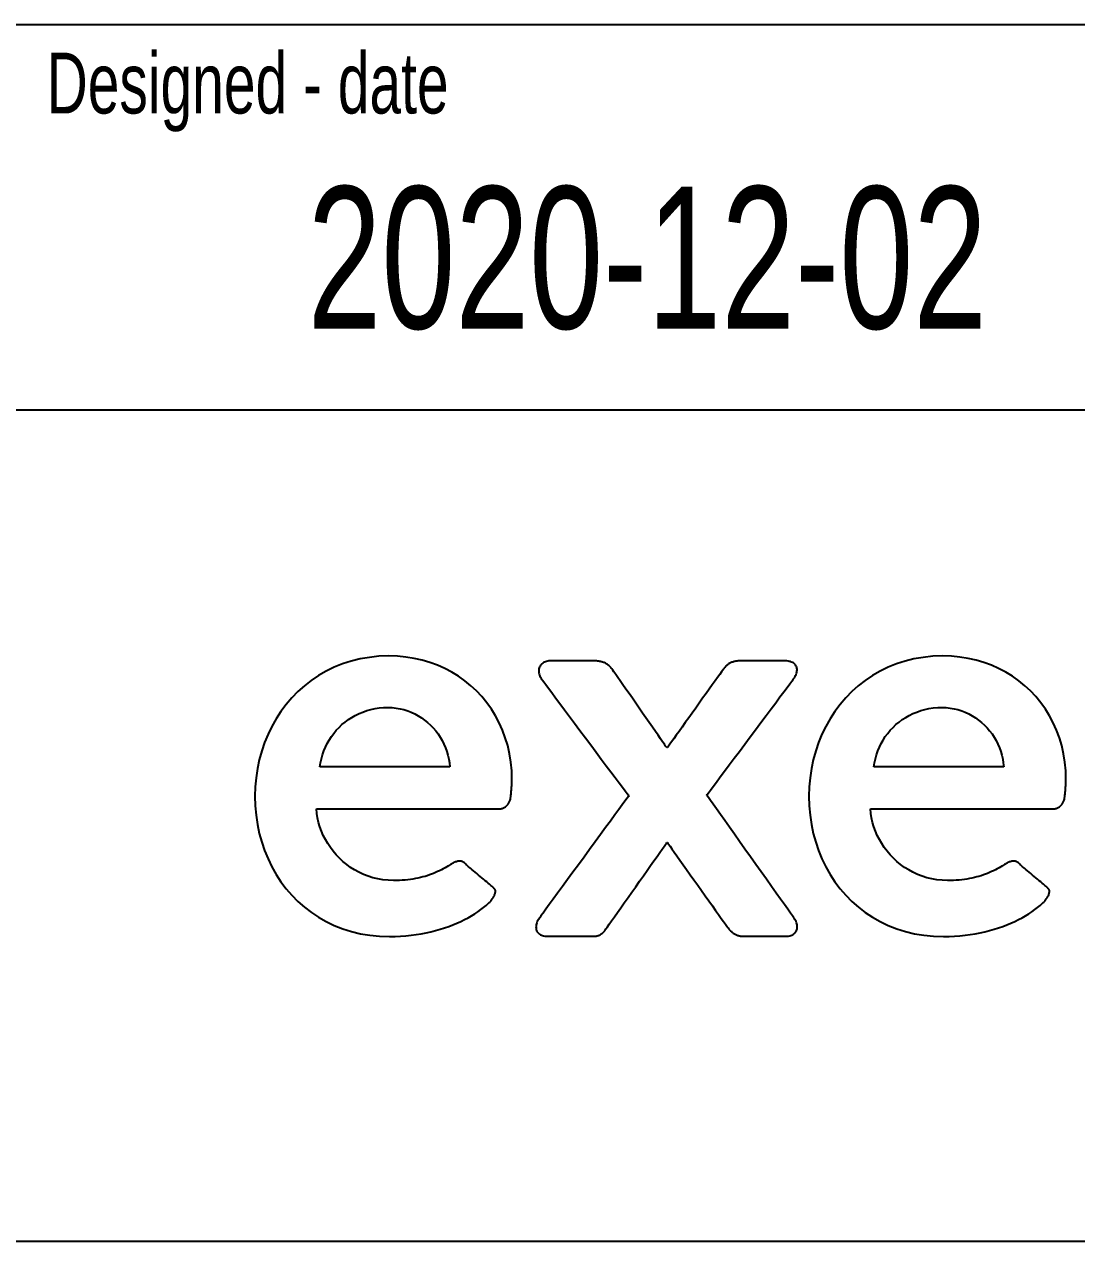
# Model space of a CAD drawing. Extents: x -9 to 415, y 5 to 292.
# Drawn here: x 244.75 to 270.7, y 4.66 to 34.66 of the extents above; entities that cross this region are included whole.
import ezdxf

# ---------------------------------------------------------------- set-up
doc = ezdxf.new("R2010")
doc.units = 0
doc.layers.get('0').update_dxf_attribs({"linetype": 'CONTINUOUS'})
doc.styles.add('SLDTEXTSTYLE2', font='TXT', dxfattribs={"width": 0.7})

msp = doc.modelspace()

# ---------------------------------------------------------------- linework, layer by layer
at = {"color": 7, "linetype": 'CONTINUOUS'}
for p, q in [((225.389, 34.66), (295.488, 34.66)), ((225.389, 25.16), (295.488, 25.16)), ((414.988, 4.66), (19.988, 4.66)), ((414.988, 4.66), (225.389, 4.66))]:
    msp.add_line(p, q, dxfattribs=at)
at = {"color": 179, "linetype": 'CONTINUOUS'}
for p, q in [((252.807, 18.966), (252.594, 18.897)), ((253.029, 19.02), (252.807, 18.966)), ((253.259, 19.06), (253.029, 19.02)), ((253.496, 19.085), (253.259, 19.06)), ((253.74, 19.093), (253.496, 19.085)), ((253.952, 19.086), (253.74, 19.093)), ((254.16, 19.066), (253.952, 19.086)), ((254.363, 19.034), (254.16, 19.066)), ((254.56, 18.989), (254.363, 19.034)), ((254.752, 18.933), (254.56, 18.989)), ((254.938, 18.865), (254.752, 18.933)), ((257.515, 18.902), (257.498, 18.885)), ((257.535, 18.917), (257.515, 18.902)), ((257.556, 18.931), (257.535, 18.917)), ((257.579, 18.943), (257.556, 18.931)), ((257.604, 18.953), (257.579, 18.943)), ((257.63, 18.961), (257.604, 18.953)), ((257.659, 18.967), (257.63, 18.961)), ((257.688, 18.97), (257.659, 18.967)), ((257.719, 18.971), (257.688, 18.97)), ((257.725, 18.971), (257.719, 18.971)), ((257.741, 18.971), (257.725, 18.971)), ((257.767, 18.971), (257.741, 18.971)), ((257.801, 18.971), (257.767, 18.971)), ((257.843, 18.971), (257.801, 18.971)), ((257.892, 18.971), (257.843, 18.971)), ((257.947, 18.971), (257.892, 18.971)), ((258.006, 18.971), (257.947, 18.971)), ((258.069, 18.971), (258.006, 18.971)), ((258.135, 18.971), (258.069, 18.971)), ((258.203, 18.971), (258.135, 18.971)), ((258.272, 18.971), (258.203, 18.971)), ((258.341, 18.971), (258.272, 18.971)), ((258.409, 18.971), (258.341, 18.971)), ((258.475, 18.971), (258.409, 18.971)), ((258.538, 18.971), (258.475, 18.971)), ((258.597, 18.971), (258.538, 18.971)), ((258.652, 18.971), (258.597, 18.971)), ((258.7, 18.971), (258.652, 18.971)), ((258.742, 18.971), (258.7, 18.971)), ((258.777, 18.971), (258.742, 18.971)), ((258.802, 18.971), (258.777, 18.971)), ((258.819, 18.971), (258.802, 18.971)), ((258.824, 18.971), (258.819, 18.971)), ((258.843, 18.971), (258.824, 18.971)), ((258.862, 18.97), (258.843, 18.971)), ((258.881, 18.969), (258.862, 18.97)), ((258.9, 18.967), (258.881, 18.969)), ((258.919, 18.964), (258.9, 18.967)), ((258.938, 18.961), (258.919, 18.964)), ((258.957, 18.958), (258.938, 18.961)), ((258.975, 18.953), (258.957, 18.958)), ((258.994, 18.948), (258.975, 18.953)), ((259.012, 18.942), (258.994, 18.948)), ((259.03, 18.936), (259.012, 18.942)), ((259.047, 18.929), (259.03, 18.936)), ((259.065, 18.921), (259.047, 18.929)), ((259.082, 18.913), (259.065, 18.921)), ((259.099, 18.903), (259.082, 18.913)), ((259.115, 18.893), (259.099, 18.903)), ((262.134, 18.905), (262.119, 18.896)), ((262.15, 18.914), (262.134, 18.905)), ((262.166, 18.923), (262.15, 18.914)), ((262.183, 18.93), (262.166, 18.923)), ((262.2, 18.937), (262.183, 18.93)), ((262.218, 18.944), (262.2, 18.937)), ((262.236, 18.949), (262.218, 18.944)), ((262.254, 18.954), (262.236, 18.949)), ((262.273, 18.959), (262.254, 18.954)), ((262.292, 18.963), (262.273, 18.959)), ((262.312, 18.966), (262.292, 18.963)), ((262.331, 18.968), (262.312, 18.966)), ((262.352, 18.97), (262.331, 18.968)), ((262.373, 18.971), (262.352, 18.97)), ((262.394, 18.971), (262.373, 18.971)), ((262.399, 18.971), (262.394, 18.971)), ((262.416, 18.971), (262.399, 18.971)), ((262.442, 18.971), (262.416, 18.971)), ((262.477, 18.971), (262.442, 18.971)), ((262.519, 18.971), (262.477, 18.971)), ((262.569, 18.971), (262.519, 18.971)), ((262.624, 18.971), (262.569, 18.971)), ((262.684, 18.971), (262.624, 18.971)), ((262.749, 18.971), (262.684, 18.971)), ((262.816, 18.971), (262.749, 18.971)), ((262.885, 18.971), (262.816, 18.971)), ((262.955, 18.971), (262.885, 18.971)), ((263.024, 18.971), (262.955, 18.971)), ((263.093, 18.971), (263.024, 18.971)), ((263.161, 18.971), (263.093, 18.971)), ((263.225, 18.971), (263.161, 18.971)), ((263.285, 18.971), (263.225, 18.971)), ((263.34, 18.971), (263.285, 18.971)), ((263.39, 18.971), (263.34, 18.971)), ((263.432, 18.971), (263.39, 18.971)), ((263.467, 18.971), (263.432, 18.971)), ((263.493, 18.971), (263.467, 18.971)), ((263.51, 18.971), (263.493, 18.971)), ((263.515, 18.971), (263.51, 18.971)), ((263.551, 18.97), (263.515, 18.971)), ((263.583, 18.967), (263.551, 18.97)), ((263.614, 18.961), (263.583, 18.967)), ((263.643, 18.954), (263.614, 18.961)), ((263.669, 18.945), (263.643, 18.954)), ((263.693, 18.933), (263.669, 18.945)), ((263.715, 18.921), (263.693, 18.933)), ((263.735, 18.906), (263.715, 18.921)), ((263.752, 18.89), (263.735, 18.906)), ((266.468, 18.966), (266.254, 18.897)), ((266.689, 19.02), (266.468, 18.966)), ((266.919, 19.06), (266.689, 19.02)), ((267.156, 19.085), (266.919, 19.06)), ((267.4, 19.093), (267.156, 19.085)), ((267.612, 19.086), (267.4, 19.093)), ((267.82, 19.066), (267.612, 19.086)), ((268.023, 19.034), (267.82, 19.066)), ((268.221, 18.989), (268.023, 19.034)), ((268.413, 18.933), (268.221, 18.989)), ((268.598, 18.865), (268.413, 18.933)), ((252.004, 18.61), (251.825, 18.489)), ((252.192, 18.718), (252.004, 18.61)), ((252.388, 18.814), (252.192, 18.718)), ((252.594, 18.897), (252.388, 18.814)), ((255.117, 18.785), (254.938, 18.865)), ((255.289, 18.695), (255.117, 18.785)), ((255.454, 18.594), (255.289, 18.695)), ((257.438, 18.755), (257.436, 18.73)), ((257.436, 18.73), (257.437, 18.704)), ((257.437, 18.704), (257.44, 18.678)), ((257.442, 18.779), (257.438, 18.755)), ((257.44, 18.678), (257.445, 18.651)), ((257.449, 18.803), (257.442, 18.779)), ((257.445, 18.651), (257.454, 18.624)), ((257.458, 18.825), (257.449, 18.803)), ((257.454, 18.624), (257.465, 18.596)), ((257.469, 18.846), (257.458, 18.825)), ((257.483, 18.866), (257.469, 18.846)), ((257.498, 18.885), (257.483, 18.866)), ((259.131, 18.883), (259.115, 18.893)), ((259.147, 18.871), (259.131, 18.883)), ((259.162, 18.859), (259.147, 18.871)), ((259.177, 18.846), (259.162, 18.859)), ((259.192, 18.832), (259.177, 18.846)), ((259.206, 18.817), (259.192, 18.832)), ((259.219, 18.801), (259.206, 18.817)), ((259.232, 18.785), (259.219, 18.801)), ((259.239, 18.775), (259.232, 18.785)), ((259.259, 18.746), (259.239, 18.775)), ((259.291, 18.701), (259.259, 18.746)), ((259.333, 18.64), (259.291, 18.701)), ((259.385, 18.566), (259.333, 18.64)), ((261.9, 18.64), (261.846, 18.566)), ((261.943, 18.701), (261.9, 18.64)), ((261.975, 18.746), (261.943, 18.701)), ((261.996, 18.775), (261.975, 18.746)), ((262.003, 18.785), (261.996, 18.775)), ((262.014, 18.799), (262.003, 18.785)), ((262.025, 18.813), (262.014, 18.799)), ((262.037, 18.827), (262.025, 18.813)), ((262.049, 18.84), (262.037, 18.827)), ((262.062, 18.852), (262.049, 18.84)), ((262.076, 18.864), (262.062, 18.852)), ((262.09, 18.875), (262.076, 18.864)), ((262.104, 18.886), (262.09, 18.875)), ((262.119, 18.896), (262.104, 18.886)), ((263.767, 18.872), (263.752, 18.89)), ((263.757, 18.585), (263.771, 18.613)), ((263.779, 18.854), (263.767, 18.872)), ((263.771, 18.613), (263.783, 18.64)), ((263.79, 18.834), (263.779, 18.854)), ((263.783, 18.64), (263.793, 18.666)), ((263.797, 18.812), (263.79, 18.834)), ((263.793, 18.666), (263.8, 18.692)), ((263.803, 18.79), (263.797, 18.812)), ((263.8, 18.692), (263.804, 18.718)), ((263.806, 18.767), (263.803, 18.79)), ((263.804, 18.718), (263.806, 18.743)), ((263.806, 18.743), (263.806, 18.767)), ((265.664, 18.61), (265.485, 18.489)), ((265.852, 18.718), (265.664, 18.61)), ((266.049, 18.814), (265.852, 18.718)), ((266.254, 18.897), (266.049, 18.814)), ((268.777, 18.785), (268.598, 18.865)), ((268.95, 18.695), (268.777, 18.785)), ((269.115, 18.594), (268.95, 18.695)), ((251.656, 18.357), (251.496, 18.215)), ((251.825, 18.489), (251.656, 18.357)), ((255.612, 18.482), (255.454, 18.594)), ((255.761, 18.361), (255.612, 18.482)), ((255.901, 18.231), (255.761, 18.361)), ((257.465, 18.596), (257.479, 18.569)), ((257.479, 18.569), (257.496, 18.541)), ((257.496, 18.541), (257.515, 18.513)), ((257.515, 18.513), (257.526, 18.499)), ((257.526, 18.499), (257.558, 18.457)), ((257.558, 18.457), (257.607, 18.39)), ((257.607, 18.39), (257.674, 18.301)), ((257.674, 18.301), (257.756, 18.192)), ((259.445, 18.48), (259.385, 18.566)), ((259.512, 18.384), (259.445, 18.48)), ((259.585, 18.279), (259.512, 18.384)), ((261.716, 18.384), (261.641, 18.279)), ((261.785, 18.48), (261.716, 18.384)), ((261.846, 18.566), (261.785, 18.48)), ((263.479, 18.209), (263.561, 18.318)), ((263.561, 18.318), (263.627, 18.407)), ((263.627, 18.407), (263.677, 18.474)), ((263.677, 18.474), (263.709, 18.516)), ((263.709, 18.516), (263.719, 18.53)), ((263.719, 18.53), (263.739, 18.558)), ((263.739, 18.558), (263.757, 18.585)), ((265.316, 18.357), (265.156, 18.215)), ((265.485, 18.489), (265.316, 18.357)), ((269.272, 18.482), (269.115, 18.594)), ((269.421, 18.361), (269.272, 18.482)), ((269.562, 18.231), (269.421, 18.361)), ((251.347, 18.062), (251.207, 17.899)), ((251.496, 18.215), (251.347, 18.062)), ((256.033, 18.091), (255.901, 18.231)), ((256.155, 17.942), (256.033, 18.091)), ((257.756, 18.192), (257.85, 18.066)), ((257.85, 18.066), (257.956, 17.924)), ((259.662, 18.168), (259.585, 18.279)), ((259.744, 18.051), (259.662, 18.168)), ((259.827, 17.931), (259.744, 18.051)), ((261.478, 18.051), (261.393, 17.931)), ((261.562, 18.168), (261.478, 18.051)), ((261.641, 18.279), (261.562, 18.168)), ((263.279, 17.941), (263.385, 18.083)), ((263.385, 18.083), (263.479, 18.209)), ((265.007, 18.062), (264.868, 17.899)), ((265.156, 18.215), (265.007, 18.062)), ((269.693, 18.091), (269.562, 18.231)), ((269.815, 17.942), (269.693, 18.091)), ((251.079, 17.727), (250.961, 17.547)), ((251.207, 17.899), (251.079, 17.727)), ((253.004, 17.672), (253.098, 17.712)), ((253.098, 17.712), (253.195, 17.746)), ((253.195, 17.746), (253.296, 17.774)), ((253.296, 17.774), (253.399, 17.796)), ((253.399, 17.796), (253.504, 17.812)), ((253.504, 17.812), (253.612, 17.822)), ((253.612, 17.822), (253.723, 17.825)), ((253.723, 17.825), (253.823, 17.822)), ((253.823, 17.822), (253.922, 17.811)), ((253.922, 17.811), (254.018, 17.794)), ((254.018, 17.794), (254.113, 17.771)), ((254.113, 17.771), (254.205, 17.742)), ((254.205, 17.742), (254.294, 17.707)), ((254.294, 17.707), (254.381, 17.667)), ((256.268, 17.785), (256.155, 17.942)), ((256.37, 17.62), (256.268, 17.785)), ((257.956, 17.924), (258.071, 17.77)), ((258.071, 17.77), (258.193, 17.606)), ((259.912, 17.81), (259.827, 17.931)), ((259.997, 17.688), (259.912, 17.81)), ((261.306, 17.81), (261.219, 17.688)), ((261.393, 17.931), (261.306, 17.81)), ((263.042, 17.623), (263.164, 17.787)), ((263.164, 17.787), (263.279, 17.941)), ((264.739, 17.727), (264.621, 17.547)), ((264.868, 17.899), (264.739, 17.727)), ((266.664, 17.672), (266.758, 17.712)), ((266.758, 17.712), (266.856, 17.746)), ((266.856, 17.746), (266.956, 17.774)), ((266.956, 17.774), (267.059, 17.796)), ((267.059, 17.796), (267.165, 17.812)), ((267.165, 17.812), (267.273, 17.822)), ((267.273, 17.822), (267.383, 17.825)), ((267.383, 17.825), (267.483, 17.822)), ((267.483, 17.822), (267.582, 17.811)), ((267.582, 17.811), (267.678, 17.794)), ((267.678, 17.794), (267.773, 17.771)), ((267.773, 17.771), (267.865, 17.742)), ((267.865, 17.742), (267.955, 17.707)), ((267.955, 17.707), (268.041, 17.667)), ((269.928, 17.785), (269.815, 17.942)), ((270.03, 17.62), (269.928, 17.785)), ((250.961, 17.547), (250.855, 17.358)), ((252.512, 17.333), (252.584, 17.401)), ((252.584, 17.401), (252.661, 17.465)), ((252.661, 17.465), (252.741, 17.524)), ((252.741, 17.524), (252.825, 17.578)), ((252.825, 17.578), (252.912, 17.628)), ((252.912, 17.628), (253.004, 17.672)), ((254.381, 17.667), (254.465, 17.621)), ((254.465, 17.621), (254.546, 17.57)), ((254.546, 17.57), (254.623, 17.514)), ((254.623, 17.514), (254.697, 17.453)), ((254.697, 17.453), (254.767, 17.389)), ((256.462, 17.447), (256.37, 17.62)), ((256.543, 17.266), (256.462, 17.447)), ((258.193, 17.606), (258.321, 17.435)), ((258.321, 17.435), (258.453, 17.259)), ((260.08, 17.568), (259.997, 17.688)), ((260.162, 17.451), (260.08, 17.568)), ((260.239, 17.34), (260.162, 17.451)), ((261.05, 17.451), (260.97, 17.34)), ((261.133, 17.568), (261.05, 17.451)), ((261.219, 17.688), (261.133, 17.568)), ((262.782, 17.276), (262.914, 17.452)), ((262.914, 17.452), (263.042, 17.623)), ((264.621, 17.547), (264.515, 17.358)), ((266.172, 17.333), (266.245, 17.401)), ((266.245, 17.401), (266.321, 17.465)), ((266.321, 17.465), (266.401, 17.524)), ((266.401, 17.524), (266.485, 17.578)), ((266.485, 17.578), (266.573, 17.628)), ((266.573, 17.628), (266.664, 17.672)), ((268.041, 17.667), (268.125, 17.621)), ((268.125, 17.621), (268.206, 17.57)), ((268.206, 17.57), (268.283, 17.514)), ((268.283, 17.514), (268.357, 17.453)), ((268.357, 17.453), (268.427, 17.389)), ((270.122, 17.447), (270.03, 17.62)), ((270.203, 17.266), (270.122, 17.447)), ((250.76, 17.163), (250.676, 16.96)), ((250.855, 17.358), (250.76, 17.163)), ((252.268, 17.022), (252.322, 17.105)), ((252.322, 17.105), (252.381, 17.185)), ((252.381, 17.185), (252.444, 17.261)), ((252.444, 17.261), (252.512, 17.333)), ((254.767, 17.389), (254.833, 17.32)), ((254.833, 17.32), (254.895, 17.247)), ((254.895, 17.247), (254.952, 17.171)), ((254.952, 17.171), (255.005, 17.091)), ((256.612, 17.079), (256.543, 17.266)), ((258.453, 17.259), (258.586, 17.08)), ((260.312, 17.235), (260.239, 17.34)), ((260.379, 17.139), (260.312, 17.235)), ((260.439, 17.053), (260.379, 17.139)), ((260.827, 17.139), (260.765, 17.053)), ((260.895, 17.235), (260.827, 17.139)), ((260.97, 17.34), (260.895, 17.235)), ((262.649, 17.097), (262.782, 17.276)), ((264.42, 17.163), (264.336, 16.96)), ((264.515, 17.358), (264.42, 17.163)), ((265.928, 17.022), (265.982, 17.105)), ((265.982, 17.105), (266.041, 17.185)), ((266.041, 17.185), (266.104, 17.261)), ((266.104, 17.261), (266.172, 17.333)), ((268.427, 17.389), (268.493, 17.32)), ((268.493, 17.32), (268.555, 17.247)), ((268.555, 17.247), (268.613, 17.171)), ((268.613, 17.171), (268.666, 17.091)), ((270.273, 17.079), (270.203, 17.266)), ((250.676, 16.96), (250.605, 16.752)), ((252.137, 16.754), (252.175, 16.846)), ((252.175, 16.846), (252.219, 16.936)), ((252.219, 16.936), (252.268, 17.022)), ((255.005, 17.091), (255.054, 17.008)), ((255.054, 17.008), (255.097, 16.922)), ((255.097, 16.922), (255.135, 16.833)), ((255.135, 16.833), (255.168, 16.742)), ((256.67, 16.884), (256.612, 17.079)), ((256.716, 16.684), (256.67, 16.884)), ((258.586, 17.08), (258.72, 16.901)), ((258.72, 16.901), (258.851, 16.725)), ((260.491, 16.979), (260.439, 17.053)), ((260.533, 16.918), (260.491, 16.979)), ((260.565, 16.873), (260.533, 16.918)), ((260.585, 16.844), (260.565, 16.873)), ((260.592, 16.834), (260.585, 16.844)), ((260.593, 16.834), (260.592, 16.834)), ((260.592, 16.834), (260.592, 16.834)), ((260.594, 16.834), (260.593, 16.834)), ((260.593, 16.834), (260.593, 16.834)), ((260.595, 16.834), (260.594, 16.834)), ((260.596, 16.834), (260.595, 16.834)), ((260.595, 16.834), (260.595, 16.834)), ((260.597, 16.834), (260.596, 16.834)), ((260.598, 16.834), (260.597, 16.834)), ((260.599, 16.834), (260.598, 16.834)), ((260.6, 16.834), (260.599, 16.834)), ((260.601, 16.834), (260.6, 16.834)), ((260.603, 16.834), (260.601, 16.834)), ((260.604, 16.834), (260.603, 16.834)), ((260.605, 16.834), (260.604, 16.834)), ((260.606, 16.834), (260.605, 16.834)), ((260.605, 16.834), (260.605, 16.834)), ((260.607, 16.834), (260.606, 16.834)), ((260.608, 16.834), (260.607, 16.834)), ((260.609, 16.834), (260.608, 16.834)), ((260.608, 16.834), (260.608, 16.834)), ((260.616, 16.844), (260.609, 16.834)), ((260.609, 16.834), (260.609, 16.834)), ((260.636, 16.873), (260.616, 16.844)), ((260.669, 16.918), (260.636, 16.873)), ((260.712, 16.979), (260.669, 16.918)), ((260.765, 17.053), (260.712, 16.979)), ((262.383, 16.742), (262.515, 16.918)), ((262.515, 16.918), (262.649, 17.097)), ((264.336, 16.96), (264.265, 16.752)), ((265.797, 16.754), (265.835, 16.846)), ((265.835, 16.846), (265.879, 16.936)), ((265.879, 16.936), (265.928, 17.022)), ((268.666, 17.091), (268.714, 17.008)), ((268.714, 17.008), (268.757, 16.922)), ((268.757, 16.922), (268.795, 16.833)), ((268.795, 16.833), (268.828, 16.742)), ((270.331, 16.884), (270.273, 17.079)), ((270.376, 16.684), (270.331, 16.884)), ((250.546, 16.537), (250.5, 16.318)), ((250.605, 16.752), (250.546, 16.537)), ((252.055, 16.461), (252.076, 16.561)), ((252.076, 16.561), (252.104, 16.659)), ((252.104, 16.659), (252.137, 16.754)), ((255.168, 16.742), (255.195, 16.649)), ((255.195, 16.649), (255.216, 16.554)), ((255.216, 16.554), (255.232, 16.458)), ((256.749, 16.477), (256.716, 16.684)), ((258.851, 16.725), (258.979, 16.554)), ((258.979, 16.554), (259.102, 16.39)), ((262.133, 16.407), (262.255, 16.571)), ((262.255, 16.571), (262.383, 16.742)), ((264.206, 16.537), (264.16, 16.318)), ((264.265, 16.752), (264.206, 16.537)), ((265.715, 16.461), (265.737, 16.561)), ((265.737, 16.561), (265.764, 16.659)), ((265.764, 16.659), (265.797, 16.754)), ((268.828, 16.742), (268.855, 16.649)), ((268.855, 16.649), (268.877, 16.554)), ((268.877, 16.554), (268.892, 16.458)), ((270.409, 16.477), (270.376, 16.684)), ((250.5, 16.318), (250.466, 16.094)), ((252.039, 16.359), (252.055, 16.461)), ((252.056, 16.359), (252.039, 16.359)), ((252.102, 16.359), (252.056, 16.359)), ((252.177, 16.359), (252.102, 16.359)), ((252.277, 16.359), (252.177, 16.359)), ((252.398, 16.359), (252.277, 16.359)), ((252.54, 16.359), (252.398, 16.359)), ((252.698, 16.359), (252.54, 16.359)), ((252.87, 16.359), (252.698, 16.359)), ((253.053, 16.359), (252.87, 16.359)), ((253.244, 16.359), (253.053, 16.359)), ((253.441, 16.359), (253.244, 16.359)), ((253.64, 16.359), (253.441, 16.359)), ((253.84, 16.359), (253.64, 16.359)), ((254.037, 16.359), (253.84, 16.359)), ((254.228, 16.359), (254.037, 16.359)), ((254.411, 16.359), (254.228, 16.359)), ((254.583, 16.359), (254.411, 16.359)), ((254.741, 16.359), (254.583, 16.359)), ((254.882, 16.359), (254.741, 16.359)), ((255.004, 16.359), (254.882, 16.359)), ((255.104, 16.359), (255.004, 16.359)), ((255.178, 16.359), (255.104, 16.359)), ((255.225, 16.359), (255.178, 16.359)), ((255.241, 16.359), (255.225, 16.359)), ((255.232, 16.458), (255.241, 16.359)), ((256.769, 16.265), (256.749, 16.477)), ((256.776, 16.047), (256.769, 16.265)), ((259.102, 16.39), (259.217, 16.236)), ((259.217, 16.236), (259.322, 16.095)), ((261.912, 16.112), (262.018, 16.253)), ((262.018, 16.253), (262.133, 16.407)), ((264.16, 16.318), (264.126, 16.094)), ((265.7, 16.359), (265.715, 16.461)), ((265.716, 16.359), (265.7, 16.359)), ((265.763, 16.359), (265.716, 16.359)), ((265.837, 16.359), (265.763, 16.359)), ((265.937, 16.359), (265.837, 16.359)), ((266.059, 16.359), (265.937, 16.359)), ((266.2, 16.359), (266.059, 16.359)), ((266.358, 16.359), (266.2, 16.359)), ((266.53, 16.359), (266.358, 16.359)), ((266.713, 16.359), (266.53, 16.359)), ((266.904, 16.359), (266.713, 16.359)), ((267.101, 16.359), (266.904, 16.359)), ((267.301, 16.359), (267.101, 16.359)), ((267.5, 16.359), (267.301, 16.359)), ((267.697, 16.359), (267.5, 16.359)), ((267.889, 16.359), (267.697, 16.359)), ((268.071, 16.359), (267.889, 16.359)), ((268.243, 16.359), (268.071, 16.359)), ((268.401, 16.359), (268.243, 16.359)), ((268.543, 16.359), (268.401, 16.359)), ((268.664, 16.359), (268.543, 16.359)), ((268.764, 16.359), (268.664, 16.359)), ((268.839, 16.359), (268.764, 16.359)), ((268.885, 16.359), (268.839, 16.359)), ((268.902, 16.359), (268.885, 16.359)), ((268.892, 16.458), (268.902, 16.359)), ((270.43, 16.265), (270.409, 16.477)), ((270.436, 16.047), (270.43, 16.265)), ((250.466, 16.094), (250.446, 15.866)), ((256.77, 15.886), (256.771, 15.906)), ((256.771, 15.906), (256.772, 15.926)), ((256.772, 15.926), (256.773, 15.945)), ((256.773, 15.945), (256.774, 15.964)), ((256.774, 15.964), (256.775, 15.982)), ((256.775, 16), (256.776, 16.016)), ((256.775, 15.982), (256.775, 16)), ((256.776, 16.032), (256.776, 16.047)), ((256.776, 16.016), (256.776, 16.032)), ((259.322, 16.095), (259.417, 15.968)), ((259.417, 15.968), (259.498, 15.859)), ((261.736, 15.876), (261.818, 15.985)), ((261.818, 15.985), (261.912, 16.112)), ((264.126, 16.094), (264.106, 15.866)), ((270.43, 15.886), (270.431, 15.906)), ((270.431, 15.906), (270.432, 15.926)), ((270.432, 15.926), (270.433, 15.945)), ((270.433, 15.945), (270.434, 15.964)), ((270.434, 15.964), (270.435, 15.982)), ((270.435, 15.982), (270.436, 16)), ((270.436, 16.032), (270.436, 16.047)), ((270.436, 16.016), (270.436, 16.032)), ((270.436, 16), (270.436, 16.016)), ((250.446, 15.866), (250.439, 15.635)), ((250.439, 15.635), (250.446, 15.4)), ((256.74, 15.582), (256.743, 15.603)), ((256.743, 15.603), (256.745, 15.617)), ((256.745, 15.617), (256.747, 15.633)), ((256.747, 15.633), (256.749, 15.65)), ((256.749, 15.65), (256.751, 15.667)), ((256.751, 15.667), (256.753, 15.686)), ((256.753, 15.686), (256.755, 15.704)), ((256.755, 15.704), (256.757, 15.724)), ((256.757, 15.724), (256.759, 15.743)), ((256.759, 15.743), (256.76, 15.763)), ((256.76, 15.763), (256.762, 15.784)), ((256.762, 15.784), (256.764, 15.804)), ((256.764, 15.804), (256.766, 15.825)), ((256.766, 15.825), (256.767, 15.845)), ((256.767, 15.845), (256.768, 15.866)), ((256.768, 15.866), (256.77, 15.886)), ((259.498, 15.859), (259.565, 15.77)), ((259.565, 15.77), (259.615, 15.703)), ((259.646, 15.632), (259.614, 15.588)), ((259.615, 15.703), (259.646, 15.661)), ((259.646, 15.661), (259.657, 15.647)), ((259.657, 15.647), (259.646, 15.632)), ((261.578, 15.664), (261.589, 15.678)), ((261.589, 15.649), (261.578, 15.664)), ((261.589, 15.678), (261.62, 15.72)), ((261.62, 15.604), (261.589, 15.649)), ((261.62, 15.72), (261.67, 15.787)), ((261.671, 15.533), (261.62, 15.604)), ((261.67, 15.787), (261.736, 15.876)), ((264.106, 15.866), (264.099, 15.635)), ((264.099, 15.635), (264.106, 15.4)), ((270.4, 15.582), (270.403, 15.603)), ((270.403, 15.603), (270.405, 15.617)), ((270.405, 15.617), (270.407, 15.633)), ((270.407, 15.633), (270.409, 15.65)), ((270.409, 15.65), (270.411, 15.667)), ((270.411, 15.667), (270.413, 15.686)), ((270.413, 15.686), (270.415, 15.704)), ((270.415, 15.704), (270.417, 15.724)), ((270.417, 15.724), (270.419, 15.743)), ((270.419, 15.743), (270.421, 15.763)), ((270.421, 15.763), (270.422, 15.784)), ((270.422, 15.784), (270.424, 15.804)), ((270.424, 15.804), (270.426, 15.825)), ((270.426, 15.825), (270.427, 15.845)), ((270.427, 15.845), (270.429, 15.866)), ((270.429, 15.866), (270.43, 15.886)), ((250.446, 15.4), (250.466, 15.169)), ((251.967, 15.212), (251.957, 15.323)), ((251.957, 15.323), (251.979, 15.323)), ((251.979, 15.323), (252.045, 15.323)), ((252.045, 15.323), (252.15, 15.323)), ((252.15, 15.323), (252.289, 15.323)), ((252.289, 15.323), (252.46, 15.323)), ((252.46, 15.323), (252.658, 15.323)), ((252.658, 15.323), (252.88, 15.323)), ((252.88, 15.323), (253.121, 15.323)), ((253.121, 15.323), (253.377, 15.323)), ((253.377, 15.323), (253.645, 15.323)), ((253.645, 15.323), (253.921, 15.323)), ((253.921, 15.323), (254.201, 15.323)), ((254.201, 15.323), (254.481, 15.323)), ((254.481, 15.323), (254.757, 15.323)), ((254.757, 15.323), (255.026, 15.323)), ((255.026, 15.323), (255.282, 15.323)), ((255.282, 15.323), (255.523, 15.323)), ((255.523, 15.323), (255.744, 15.323)), ((255.744, 15.323), (255.943, 15.323)), ((255.943, 15.323), (256.113, 15.323)), ((256.113, 15.323), (256.253, 15.323)), ((256.253, 15.323), (256.358, 15.323)), ((256.358, 15.323), (256.423, 15.323)), ((256.423, 15.323), (256.446, 15.323)), ((256.446, 15.323), (256.464, 15.323)), ((256.464, 15.323), (256.483, 15.325)), ((256.483, 15.325), (256.501, 15.328)), ((256.501, 15.328), (256.518, 15.332)), ((256.518, 15.332), (256.536, 15.337)), ((256.536, 15.337), (256.553, 15.343)), ((256.553, 15.343), (256.569, 15.351)), ((256.569, 15.351), (256.585, 15.359)), ((256.585, 15.359), (256.601, 15.368)), ((256.601, 15.368), (256.616, 15.378)), ((256.616, 15.378), (256.63, 15.389)), ((256.63, 15.389), (256.644, 15.401)), ((256.644, 15.401), (256.657, 15.414)), ((256.657, 15.414), (256.669, 15.427)), ((256.669, 15.427), (256.681, 15.442)), ((256.681, 15.442), (256.692, 15.457)), ((256.692, 15.457), (256.701, 15.473)), ((256.701, 15.473), (256.71, 15.489)), ((256.71, 15.489), (256.718, 15.507)), ((256.718, 15.507), (256.725, 15.525)), ((256.725, 15.525), (256.731, 15.543)), ((256.731, 15.543), (256.736, 15.562)), ((256.736, 15.562), (256.74, 15.582)), ((259.409, 15.308), (259.312, 15.175)), ((259.493, 15.423), (259.409, 15.308)), ((259.562, 15.517), (259.493, 15.423)), ((259.614, 15.588), (259.562, 15.517)), ((261.738, 15.439), (261.671, 15.533)), ((261.82, 15.324), (261.738, 15.439)), ((261.915, 15.19), (261.82, 15.324)), ((264.106, 15.4), (264.126, 15.169)), ((265.628, 15.212), (265.618, 15.323)), ((265.618, 15.323), (265.641, 15.323)), ((265.641, 15.323), (265.706, 15.323)), ((265.706, 15.323), (265.811, 15.323)), ((265.811, 15.323), (265.95, 15.323)), ((265.95, 15.323), (266.121, 15.323)), ((266.121, 15.323), (266.319, 15.323)), ((266.319, 15.323), (266.541, 15.323)), ((266.541, 15.323), (266.782, 15.323)), ((266.782, 15.323), (267.038, 15.323)), ((267.038, 15.323), (267.306, 15.323)), ((267.306, 15.323), (267.582, 15.323)), ((267.582, 15.323), (267.862, 15.323)), ((267.862, 15.323), (268.142, 15.323)), ((268.142, 15.323), (268.418, 15.323)), ((268.418, 15.323), (268.686, 15.323)), ((268.686, 15.323), (268.943, 15.323)), ((268.943, 15.323), (269.183, 15.323)), ((269.183, 15.323), (269.405, 15.323)), ((269.405, 15.323), (269.603, 15.323)), ((269.603, 15.323), (269.774, 15.323)), ((269.774, 15.323), (269.913, 15.323)), ((269.913, 15.323), (270.018, 15.323)), ((270.018, 15.323), (270.083, 15.323)), ((270.083, 15.323), (270.106, 15.323)), ((270.106, 15.323), (270.125, 15.323)), ((270.125, 15.323), (270.143, 15.325)), ((270.143, 15.325), (270.161, 15.328)), ((270.161, 15.328), (270.179, 15.332)), ((270.179, 15.332), (270.196, 15.337)), ((270.196, 15.337), (270.213, 15.343)), ((270.213, 15.343), (270.229, 15.351)), ((270.229, 15.351), (270.246, 15.359)), ((270.246, 15.359), (270.261, 15.368)), ((270.261, 15.368), (270.276, 15.378)), ((270.276, 15.378), (270.29, 15.389)), ((270.29, 15.389), (270.304, 15.401)), ((270.304, 15.401), (270.317, 15.414)), ((270.317, 15.414), (270.33, 15.427)), ((270.33, 15.427), (270.341, 15.442)), ((270.341, 15.442), (270.352, 15.457)), ((270.352, 15.457), (270.362, 15.473)), ((270.362, 15.473), (270.371, 15.489)), ((270.371, 15.489), (270.379, 15.507)), ((270.379, 15.507), (270.386, 15.525)), ((270.386, 15.525), (270.392, 15.543)), ((270.392, 15.543), (270.397, 15.562)), ((270.397, 15.562), (270.4, 15.582)), ((250.466, 15.169), (250.5, 14.943)), ((251.984, 15.101), (251.967, 15.212)), ((252.009, 14.992), (251.984, 15.101)), ((259.203, 15.026), (259.084, 14.864)), ((259.312, 15.175), (259.203, 15.026)), ((262.022, 15.04), (261.915, 15.19)), ((262.137, 14.877), (262.022, 15.04)), ((264.126, 15.169), (264.16, 14.943)), ((265.645, 15.101), (265.628, 15.212)), ((265.669, 14.992), (265.645, 15.101)), ((250.5, 14.943), (250.546, 14.722)), ((250.546, 14.722), (250.605, 14.506)), ((252.04, 14.883), (252.009, 14.992)), ((252.079, 14.777), (252.04, 14.883)), ((252.124, 14.672), (252.079, 14.777)), ((259.084, 14.864), (258.958, 14.692)), ((262.261, 14.703), (262.137, 14.877)), ((262.39, 14.522), (262.261, 14.703)), ((264.16, 14.943), (264.206, 14.722)), ((264.206, 14.722), (264.265, 14.506)), ((265.701, 14.883), (265.669, 14.992)), ((265.739, 14.777), (265.701, 14.883)), ((265.784, 14.672), (265.739, 14.777)), ((250.605, 14.506), (250.676, 14.296)), ((252.175, 14.57), (252.124, 14.672)), ((252.233, 14.47), (252.175, 14.57)), ((252.297, 14.374), (252.233, 14.47)), ((258.826, 14.511), (258.69, 14.326)), ((258.958, 14.692), (258.826, 14.511)), ((260.479, 14.333), (260.526, 14.4)), ((260.526, 14.4), (260.562, 14.451)), ((260.562, 14.451), (260.584, 14.483)), ((260.584, 14.483), (260.592, 14.494)), ((260.592, 14.494), (260.592, 14.494)), ((260.592, 14.494), (260.593, 14.494)), ((260.593, 14.494), (260.593, 14.494)), ((260.593, 14.494), (260.594, 14.494)), ((260.594, 14.494), (260.595, 14.494)), ((260.595, 14.494), (260.595, 14.494)), ((260.595, 14.494), (260.596, 14.494)), ((260.596, 14.494), (260.597, 14.494)), ((260.597, 14.494), (260.598, 14.494)), ((260.598, 14.494), (260.599, 14.494)), ((260.599, 14.494), (260.6, 14.494)), ((260.6, 14.494), (260.601, 14.494)), ((260.601, 14.494), (260.603, 14.494)), ((260.603, 14.494), (260.604, 14.494)), ((260.604, 14.494), (260.605, 14.494)), ((260.605, 14.494), (260.605, 14.494)), ((260.605, 14.494), (260.606, 14.494)), ((260.606, 14.494), (260.607, 14.494)), ((260.607, 14.494), (260.608, 14.494)), ((260.608, 14.494), (260.608, 14.494)), ((260.608, 14.494), (260.609, 14.494)), ((260.609, 14.494), (260.609, 14.494)), ((260.609, 14.494), (260.616, 14.483)), ((260.616, 14.483), (260.638, 14.452)), ((260.638, 14.452), (260.673, 14.403)), ((260.673, 14.403), (260.72, 14.338)), ((262.522, 14.335), (262.39, 14.522)), ((264.265, 14.506), (264.337, 14.296)), ((265.835, 14.57), (265.784, 14.672)), ((265.893, 14.47), (265.835, 14.57)), ((265.957, 14.374), (265.893, 14.47)), ((250.676, 14.296), (250.76, 14.093)), ((252.366, 14.281), (252.297, 14.374)), ((252.442, 14.192), (252.366, 14.281)), ((252.523, 14.108), (252.442, 14.192)), ((252.609, 14.028), (252.523, 14.108)), ((258.552, 14.137), (258.414, 13.949)), ((258.69, 14.326), (258.552, 14.137)), ((260.277, 14.047), (260.353, 14.154)), ((260.353, 14.154), (260.42, 14.25)), ((260.42, 14.25), (260.479, 14.333)), ((260.72, 14.338), (260.777, 14.258)), ((260.777, 14.258), (260.843, 14.165)), ((260.843, 14.165), (260.916, 14.061)), ((262.657, 14.146), (262.522, 14.335)), ((262.792, 13.957), (262.657, 14.146)), ((264.337, 14.296), (264.42, 14.093)), ((266.026, 14.281), (265.957, 14.374)), ((266.102, 14.192), (266.026, 14.281)), ((266.183, 14.108), (266.102, 14.192)), ((266.269, 14.028), (266.183, 14.108)), ((250.76, 14.093), (250.855, 13.897)), ((250.855, 13.897), (250.962, 13.709)), ((252.7, 13.953), (252.609, 14.028)), ((252.796, 13.883), (252.7, 13.953)), ((252.897, 13.819), (252.796, 13.883)), ((253.003, 13.762), (252.897, 13.819)), ((254.99, 13.801), (254.943, 13.778)), ((255.037, 13.824), (254.99, 13.801)), ((255.082, 13.848), (255.037, 13.824)), ((255.126, 13.873), (255.082, 13.848)), ((255.169, 13.899), (255.126, 13.873)), ((255.211, 13.925), (255.169, 13.899)), ((255.235, 13.939), (255.211, 13.925)), ((255.258, 13.953), (255.235, 13.939)), ((255.281, 13.966), (255.258, 13.953)), ((255.303, 13.978), (255.281, 13.966)), ((255.324, 13.989), (255.303, 13.978)), ((255.345, 14), (255.324, 13.989)), ((255.365, 14.009), (255.345, 14)), ((255.385, 14.017), (255.365, 14.009)), ((255.404, 14.024), (255.385, 14.017)), ((255.422, 14.03), (255.404, 14.024)), ((255.44, 14.035), (255.422, 14.03)), ((255.458, 14.038), (255.44, 14.035)), ((255.476, 14.04), (255.458, 14.038)), ((255.493, 14.04), (255.476, 14.04)), ((255.509, 14.039), (255.493, 14.04)), ((255.526, 14.036), (255.509, 14.039)), ((255.542, 14.031), (255.526, 14.036)), ((255.559, 14.025), (255.542, 14.031)), ((255.575, 14.016), (255.559, 14.025)), ((255.591, 14.006), (255.575, 14.016)), ((255.607, 13.993), (255.591, 14.006)), ((255.623, 13.978), (255.607, 13.993)), ((255.64, 13.961), (255.623, 13.978)), ((255.656, 13.942), (255.64, 13.961)), ((255.659, 13.939), (255.656, 13.942)), ((255.669, 13.93), (255.659, 13.939)), ((255.685, 13.917), (255.669, 13.93)), ((255.706, 13.9), (255.685, 13.917)), ((255.731, 13.878), (255.706, 13.9)), ((255.761, 13.853), (255.731, 13.878)), ((255.794, 13.826), (255.761, 13.853)), ((255.83, 13.795), (255.794, 13.826)), ((258.414, 13.949), (258.279, 13.764)), ((260.017, 13.677), (260.108, 13.807)), ((260.108, 13.807), (260.195, 13.931)), ((260.195, 13.931), (260.277, 14.047)), ((260.916, 14.061), (260.997, 13.948)), ((260.997, 13.948), (261.082, 13.828)), ((261.082, 13.828), (261.172, 13.702)), ((262.924, 13.77), (262.792, 13.957)), ((264.42, 14.093), (264.515, 13.897)), ((264.515, 13.897), (264.622, 13.709)), ((266.36, 13.953), (266.269, 14.028)), ((266.456, 13.883), (266.36, 13.953)), ((266.558, 13.819), (266.456, 13.883)), ((266.663, 13.762), (266.558, 13.819)), ((268.651, 13.801), (268.603, 13.778)), ((268.697, 13.824), (268.651, 13.801)), ((268.742, 13.848), (268.697, 13.824)), ((268.786, 13.873), (268.742, 13.848)), ((268.829, 13.899), (268.786, 13.873)), ((268.871, 13.925), (268.829, 13.899)), ((268.895, 13.939), (268.871, 13.925)), ((268.919, 13.953), (268.895, 13.939)), ((268.941, 13.966), (268.919, 13.953)), ((268.963, 13.978), (268.941, 13.966)), ((268.985, 13.989), (268.963, 13.978)), ((269.005, 14), (268.985, 13.989)), ((269.026, 14.009), (269.005, 14)), ((269.045, 14.017), (269.026, 14.009)), ((269.064, 14.024), (269.045, 14.017)), ((269.083, 14.03), (269.064, 14.024)), ((269.101, 14.035), (269.083, 14.03)), ((269.118, 14.038), (269.101, 14.035)), ((269.136, 14.04), (269.118, 14.038)), ((269.153, 14.04), (269.136, 14.04)), ((269.17, 14.039), (269.153, 14.04)), ((269.186, 14.036), (269.17, 14.039)), ((269.203, 14.031), (269.186, 14.036)), ((269.219, 14.025), (269.203, 14.031)), ((269.235, 14.016), (269.219, 14.025)), ((269.251, 14.006), (269.235, 14.016)), ((269.267, 13.993), (269.251, 14.006)), ((269.284, 13.978), (269.267, 13.993)), ((269.3, 13.961), (269.284, 13.978)), ((269.316, 13.942), (269.3, 13.961)), ((269.32, 13.939), (269.316, 13.942)), ((269.329, 13.93), (269.32, 13.939)), ((269.345, 13.917), (269.329, 13.93)), ((269.366, 13.9), (269.345, 13.917)), ((269.391, 13.878), (269.366, 13.9)), ((269.421, 13.853), (269.391, 13.878)), ((269.454, 13.826), (269.421, 13.853)), ((269.49, 13.795), (269.454, 13.826)), ((250.962, 13.709), (251.08, 13.529)), ((251.08, 13.529), (251.209, 13.358)), ((253.113, 13.71), (253.003, 13.762)), ((253.227, 13.666), (253.113, 13.71)), ((253.345, 13.629), (253.227, 13.666)), ((253.468, 13.599), (253.345, 13.629)), ((253.593, 13.578), (253.468, 13.599)), ((253.722, 13.565), (253.593, 13.578)), ((253.855, 13.56), (253.722, 13.565)), ((253.928, 13.561), (253.855, 13.56)), ((254, 13.563), (253.928, 13.561)), ((254.07, 13.567), (254, 13.563)), ((254.139, 13.572), (254.07, 13.567)), ((254.206, 13.579), (254.139, 13.572)), ((254.271, 13.587), (254.206, 13.579)), ((254.335, 13.597), (254.271, 13.587)), ((254.397, 13.607), (254.335, 13.597)), ((254.458, 13.619), (254.397, 13.607)), ((254.517, 13.632), (254.458, 13.619)), ((254.575, 13.647), (254.517, 13.632)), ((254.632, 13.662), (254.575, 13.647)), ((254.687, 13.679), (254.632, 13.662)), ((254.741, 13.697), (254.687, 13.679)), ((254.793, 13.716), (254.741, 13.697)), ((254.844, 13.735), (254.793, 13.716)), ((254.894, 13.756), (254.844, 13.735)), ((254.943, 13.778), (254.894, 13.756)), ((255.868, 13.763), (255.83, 13.795)), ((255.908, 13.729), (255.868, 13.763)), ((255.95, 13.695), (255.908, 13.729)), ((255.992, 13.66), (255.95, 13.695)), ((256.033, 13.624), (255.992, 13.66)), ((256.075, 13.59), (256.033, 13.624)), ((256.115, 13.556), (256.075, 13.59)), ((256.153, 13.524), (256.115, 13.556)), ((256.189, 13.494), (256.153, 13.524)), ((258.147, 13.583), (258.02, 13.411)), ((258.279, 13.764), (258.147, 13.583)), ((259.827, 13.408), (259.922, 13.543)), ((259.922, 13.543), (260.017, 13.677)), ((261.172, 13.702), (261.263, 13.573)), ((261.263, 13.573), (261.357, 13.442)), ((263.053, 13.589), (262.924, 13.77)), ((263.177, 13.415), (263.053, 13.589)), ((264.622, 13.709), (264.74, 13.529)), ((264.74, 13.529), (264.869, 13.358)), ((266.773, 13.71), (266.663, 13.762)), ((266.887, 13.666), (266.773, 13.71)), ((267.006, 13.629), (266.887, 13.666)), ((267.128, 13.599), (267.006, 13.629)), ((267.254, 13.578), (267.128, 13.599)), ((267.383, 13.565), (267.254, 13.578)), ((267.515, 13.56), (267.383, 13.565)), ((267.589, 13.561), (267.515, 13.56)), ((267.661, 13.563), (267.589, 13.561)), ((267.731, 13.567), (267.661, 13.563)), ((267.799, 13.572), (267.731, 13.567)), ((267.866, 13.579), (267.799, 13.572)), ((267.931, 13.587), (267.866, 13.579)), ((267.995, 13.597), (267.931, 13.587)), ((268.058, 13.607), (267.995, 13.597)), ((268.118, 13.619), (268.058, 13.607)), ((268.178, 13.632), (268.118, 13.619)), ((268.236, 13.647), (268.178, 13.632)), ((268.292, 13.662), (268.236, 13.647)), ((268.347, 13.679), (268.292, 13.662)), ((268.401, 13.697), (268.347, 13.679)), ((268.454, 13.716), (268.401, 13.697)), ((268.505, 13.735), (268.454, 13.716)), ((268.555, 13.756), (268.505, 13.735)), ((268.603, 13.778), (268.555, 13.756)), ((269.529, 13.763), (269.49, 13.795)), ((269.569, 13.729), (269.529, 13.763)), ((269.61, 13.695), (269.569, 13.729)), ((269.652, 13.66), (269.61, 13.695)), ((269.694, 13.624), (269.652, 13.66)), ((269.735, 13.59), (269.694, 13.624)), ((269.775, 13.556), (269.735, 13.59)), ((269.814, 13.524), (269.775, 13.556)), ((269.85, 13.494), (269.814, 13.524)), ((251.209, 13.358), (251.349, 13.196)), ((256.222, 13.466), (256.189, 13.494)), ((256.252, 13.441), (256.222, 13.466)), ((256.278, 13.419), (256.252, 13.441)), ((256.298, 13.402), (256.278, 13.419)), ((256.314, 13.389), (256.298, 13.402)), ((256.324, 13.38), (256.314, 13.389)), ((256.327, 13.378), (256.324, 13.38)), ((256.339, 13.367), (256.327, 13.378)), ((256.349, 13.356), (256.339, 13.367)), ((256.341, 13.185), (256.349, 13.203)), ((256.357, 13.344), (256.349, 13.356)), ((256.349, 13.203), (256.356, 13.22)), ((256.356, 13.22), (256.361, 13.237)), ((256.362, 13.331), (256.357, 13.344)), ((256.361, 13.237), (256.365, 13.254)), ((256.366, 13.317), (256.362, 13.331)), ((256.365, 13.254), (256.368, 13.271)), ((256.369, 13.302), (256.366, 13.317)), ((256.368, 13.271), (256.369, 13.287)), ((256.369, 13.287), (256.369, 13.302)), ((257.902, 13.249), (257.793, 13.1)), ((258.02, 13.411), (257.902, 13.249)), ((259.638, 13.139), (259.732, 13.273)), ((259.732, 13.273), (259.827, 13.408)), ((261.357, 13.442), (261.45, 13.311)), ((261.45, 13.311), (261.542, 13.182)), ((263.293, 13.252), (263.177, 13.415)), ((263.399, 13.102), (263.293, 13.252)), ((264.869, 13.358), (265.009, 13.196)), ((269.883, 13.466), (269.85, 13.494)), ((269.912, 13.441), (269.883, 13.466)), ((269.938, 13.419), (269.912, 13.441)), ((269.959, 13.402), (269.938, 13.419)), ((269.974, 13.389), (269.959, 13.402)), ((269.984, 13.38), (269.974, 13.389)), ((269.988, 13.378), (269.984, 13.38)), ((269.999, 13.367), (269.988, 13.378)), ((270.009, 13.356), (269.999, 13.367)), ((270.002, 13.185), (270.01, 13.203)), ((270.017, 13.344), (270.009, 13.356)), ((270.01, 13.203), (270.016, 13.22)), ((270.016, 13.22), (270.022, 13.237)), ((270.023, 13.331), (270.017, 13.344)), ((270.022, 13.237), (270.026, 13.254)), ((270.027, 13.317), (270.023, 13.331)), ((270.026, 13.254), (270.028, 13.271)), ((270.029, 13.302), (270.027, 13.317)), ((270.028, 13.271), (270.029, 13.287)), ((270.029, 13.287), (270.029, 13.302)), ((251.349, 13.196), (251.499, 13.044)), ((251.499, 13.044), (251.659, 12.903)), ((251.659, 12.903), (251.829, 12.772)), ((256.074, 12.895), (256.138, 12.947)), ((256.138, 12.947), (256.198, 13.001)), ((256.198, 13.001), (256.214, 13.015)), ((256.214, 13.015), (256.23, 13.03)), ((256.23, 13.03), (256.245, 13.046)), ((256.245, 13.046), (256.259, 13.063)), ((256.259, 13.063), (256.273, 13.08)), ((256.273, 13.08), (256.287, 13.097)), ((256.287, 13.097), (256.299, 13.114)), ((256.299, 13.114), (256.311, 13.132)), ((256.311, 13.132), (256.322, 13.15)), ((256.322, 13.15), (256.332, 13.167)), ((256.332, 13.167), (256.341, 13.185)), ((257.695, 12.966), (257.611, 12.852)), ((257.793, 13.1), (257.695, 12.966)), ((259.459, 12.885), (259.546, 13.01)), ((259.546, 13.01), (259.638, 13.139)), ((261.542, 13.182), (261.631, 13.056)), ((261.631, 13.056), (261.717, 12.936)), ((261.717, 12.936), (261.797, 12.823)), ((263.494, 12.968), (263.399, 13.102)), ((263.576, 12.853), (263.494, 12.968)), ((265.009, 13.196), (265.159, 13.044)), ((265.159, 13.044), (265.319, 12.903)), ((265.319, 12.903), (265.489, 12.772)), ((269.734, 12.895), (269.799, 12.947)), ((269.799, 12.947), (269.859, 13.001)), ((269.859, 13.001), (269.875, 13.015)), ((269.875, 13.015), (269.89, 13.03)), ((269.89, 13.03), (269.905, 13.046)), ((269.905, 13.046), (269.92, 13.063)), ((269.92, 13.063), (269.934, 13.08)), ((269.934, 13.08), (269.947, 13.097)), ((269.947, 13.097), (269.96, 13.114)), ((269.96, 13.114), (269.972, 13.132)), ((269.972, 13.132), (269.983, 13.15)), ((269.983, 13.15), (269.993, 13.167)), ((269.993, 13.167), (270.002, 13.185)), ((251.829, 12.772), (252.008, 12.653)), ((252.008, 12.653), (252.197, 12.546)), ((255.605, 12.597), (255.692, 12.644)), ((255.692, 12.644), (255.777, 12.692)), ((255.777, 12.692), (255.857, 12.741)), ((255.857, 12.741), (255.933, 12.791)), ((255.933, 12.791), (256.006, 12.842)), ((256.006, 12.842), (256.074, 12.895)), ((257.429, 12.6), (257.414, 12.573)), ((257.447, 12.628), (257.429, 12.6)), ((257.459, 12.643), (257.447, 12.628)), ((257.491, 12.687), (257.459, 12.643)), ((257.542, 12.758), (257.491, 12.687)), ((257.611, 12.852), (257.542, 12.758)), ((259.234, 12.566), (259.301, 12.662)), ((259.301, 12.662), (259.377, 12.769)), ((259.377, 12.769), (259.459, 12.885)), ((261.797, 12.823), (261.871, 12.719)), ((261.871, 12.719), (261.937, 12.626)), ((261.937, 12.626), (261.994, 12.546)), ((263.644, 12.758), (263.576, 12.853)), ((263.694, 12.688), (263.644, 12.758)), ((263.725, 12.643), (263.694, 12.688)), ((263.736, 12.628), (263.725, 12.643)), ((263.754, 12.6), (263.736, 12.628)), ((263.77, 12.573), (263.754, 12.6)), ((265.489, 12.772), (265.669, 12.653)), ((265.669, 12.653), (265.858, 12.546)), ((269.265, 12.597), (269.353, 12.644)), ((269.353, 12.644), (269.437, 12.692)), ((269.437, 12.692), (269.517, 12.741)), ((269.517, 12.741), (269.593, 12.791)), ((269.593, 12.791), (269.666, 12.842)), ((269.666, 12.842), (269.734, 12.895)), ((252.197, 12.546), (252.395, 12.451)), ((252.395, 12.451), (252.602, 12.37)), ((252.602, 12.37), (252.817, 12.302)), ((252.817, 12.302), (253.04, 12.248)), ((254.778, 12.296), (254.892, 12.325)), ((254.892, 12.325), (255.004, 12.357)), ((255.004, 12.357), (255.113, 12.392)), ((255.113, 12.392), (255.218, 12.429)), ((255.218, 12.429), (255.32, 12.468)), ((255.32, 12.468), (255.418, 12.509)), ((255.418, 12.509), (255.513, 12.552)), ((255.513, 12.552), (255.605, 12.597)), ((257.37, 12.44), (257.368, 12.416)), ((257.368, 12.416), (257.369, 12.391)), ((257.369, 12.391), (257.371, 12.368)), ((257.374, 12.466), (257.37, 12.44)), ((257.371, 12.368), (257.376, 12.346)), ((257.381, 12.492), (257.374, 12.466)), ((257.376, 12.346), (257.384, 12.325)), ((257.389, 12.519), (257.381, 12.492)), ((257.384, 12.325), (257.393, 12.305)), ((257.4, 12.546), (257.389, 12.519)), ((257.393, 12.305), (257.405, 12.286)), ((257.414, 12.573), (257.4, 12.546)), ((259.041, 12.297), (259.049, 12.306)), ((259.049, 12.306), (259.056, 12.314)), ((259.056, 12.314), (259.062, 12.323)), ((259.062, 12.323), (259.07, 12.334)), ((259.07, 12.334), (259.092, 12.365)), ((259.092, 12.365), (259.128, 12.416)), ((259.128, 12.416), (259.176, 12.483)), ((259.176, 12.483), (259.234, 12.566)), ((261.994, 12.546), (262.04, 12.481)), ((262.04, 12.481), (262.075, 12.432)), ((262.075, 12.432), (262.097, 12.401)), ((262.097, 12.401), (262.105, 12.39)), ((262.105, 12.39), (262.116, 12.376)), ((262.116, 12.376), (262.127, 12.361)), ((262.127, 12.361), (262.139, 12.348)), ((262.139, 12.348), (262.151, 12.334)), ((262.151, 12.334), (262.164, 12.321)), ((262.164, 12.321), (262.177, 12.309)), ((262.177, 12.309), (262.191, 12.296)), ((263.783, 12.546), (263.77, 12.573)), ((263.771, 12.286), (263.784, 12.305)), ((263.793, 12.519), (263.783, 12.546)), ((263.784, 12.305), (263.794, 12.325)), ((263.801, 12.492), (263.793, 12.519)), ((263.794, 12.325), (263.802, 12.346)), ((263.807, 12.466), (263.801, 12.492)), ((263.802, 12.346), (263.807, 12.368)), ((263.811, 12.44), (263.807, 12.466)), ((263.807, 12.368), (263.811, 12.391)), ((263.812, 12.416), (263.811, 12.44)), ((263.811, 12.391), (263.812, 12.416)), ((265.858, 12.546), (266.055, 12.451)), ((266.055, 12.451), (266.262, 12.37)), ((266.262, 12.37), (266.477, 12.302)), ((266.477, 12.302), (266.7, 12.248)), ((268.438, 12.296), (268.553, 12.325)), ((268.553, 12.325), (268.664, 12.357)), ((268.664, 12.357), (268.773, 12.392)), ((268.773, 12.392), (268.878, 12.429)), ((268.878, 12.429), (268.98, 12.468)), ((268.98, 12.468), (269.079, 12.509)), ((269.079, 12.509), (269.174, 12.552)), ((269.174, 12.552), (269.265, 12.597)), ((253.04, 12.248), (253.271, 12.209)), ((253.271, 12.209), (253.51, 12.185)), ((253.51, 12.185), (253.756, 12.177)), ((253.756, 12.177), (253.893, 12.179)), ((253.893, 12.179), (254.027, 12.185)), ((254.027, 12.185), (254.159, 12.195)), ((254.159, 12.195), (254.289, 12.209)), ((254.289, 12.209), (254.415, 12.226)), ((254.415, 12.226), (254.539, 12.246)), ((254.539, 12.246), (254.66, 12.269)), ((254.66, 12.269), (254.778, 12.296)), ((257.405, 12.286), (257.42, 12.268)), ((257.42, 12.268), (257.436, 12.252)), ((257.436, 12.252), (257.455, 12.238)), ((257.455, 12.238), (257.476, 12.225)), ((257.476, 12.225), (257.5, 12.214)), ((257.5, 12.214), (257.525, 12.204)), ((257.525, 12.204), (257.553, 12.197)), ((257.553, 12.197), (257.584, 12.191)), ((257.584, 12.191), (257.616, 12.188)), ((257.616, 12.188), (257.651, 12.187)), ((257.651, 12.187), (257.657, 12.187)), ((257.657, 12.187), (257.674, 12.187)), ((257.674, 12.187), (257.7, 12.187)), ((257.7, 12.187), (257.736, 12.187)), ((257.736, 12.187), (257.779, 12.187)), ((257.779, 12.187), (257.829, 12.187)), ((257.829, 12.187), (257.885, 12.187)), ((257.885, 12.187), (257.947, 12.187)), ((257.947, 12.187), (258.012, 12.187)), ((258.012, 12.187), (258.08, 12.187)), ((258.08, 12.187), (258.15, 12.187)), ((258.15, 12.187), (258.221, 12.187)), ((258.221, 12.187), (258.292, 12.187)), ((258.292, 12.187), (258.362, 12.187)), ((258.362, 12.187), (258.43, 12.187)), ((258.43, 12.187), (258.495, 12.187)), ((258.495, 12.187), (258.556, 12.187)), ((258.556, 12.187), (258.612, 12.187)), ((258.612, 12.187), (258.663, 12.187)), ((258.663, 12.187), (258.706, 12.187)), ((258.706, 12.187), (258.741, 12.187)), ((258.741, 12.187), (258.768, 12.187)), ((258.768, 12.187), (258.784, 12.187)), ((258.784, 12.187), (258.79, 12.187)), ((258.79, 12.187), (258.807, 12.187)), ((258.807, 12.187), (258.823, 12.188)), ((258.823, 12.188), (258.839, 12.19)), ((258.839, 12.19), (258.854, 12.192)), ((258.854, 12.192), (258.869, 12.195)), ((258.869, 12.195), (258.883, 12.199)), ((258.883, 12.199), (258.897, 12.203)), ((258.897, 12.203), (258.91, 12.207)), ((258.91, 12.207), (258.923, 12.212)), ((258.923, 12.212), (258.935, 12.217)), ((258.935, 12.217), (258.947, 12.223)), ((258.947, 12.223), (258.958, 12.229)), ((258.958, 12.229), (258.969, 12.236)), ((258.969, 12.236), (258.979, 12.243)), ((258.979, 12.243), (258.99, 12.25)), ((258.99, 12.25), (258.999, 12.257)), ((258.999, 12.257), (259.008, 12.265)), ((259.008, 12.265), (259.017, 12.273)), ((259.017, 12.273), (259.026, 12.281)), ((259.026, 12.281), (259.034, 12.289)), ((259.034, 12.289), (259.041, 12.297)), ((262.191, 12.296), (262.205, 12.285)), ((262.205, 12.285), (262.219, 12.274)), ((262.219, 12.274), (262.234, 12.263)), ((262.234, 12.263), (262.249, 12.253)), ((262.249, 12.253), (262.264, 12.244)), ((262.264, 12.244), (262.28, 12.235)), ((262.28, 12.235), (262.295, 12.227)), ((262.295, 12.227), (262.311, 12.22)), ((262.311, 12.22), (262.328, 12.213)), ((262.328, 12.213), (262.344, 12.207)), ((262.344, 12.207), (262.36, 12.202)), ((262.36, 12.202), (262.377, 12.197)), ((262.377, 12.197), (262.394, 12.194)), ((262.394, 12.194), (262.411, 12.191)), ((262.411, 12.191), (262.428, 12.189)), ((262.428, 12.189), (262.445, 12.187)), ((262.445, 12.187), (262.462, 12.187)), ((262.462, 12.187), (262.467, 12.187)), ((262.467, 12.187), (262.483, 12.187)), ((262.483, 12.187), (262.508, 12.187)), ((262.508, 12.187), (262.541, 12.187)), ((262.541, 12.187), (262.582, 12.187)), ((262.582, 12.187), (262.629, 12.187)), ((262.629, 12.187), (262.682, 12.187)), ((262.682, 12.187), (262.739, 12.187)), ((262.739, 12.187), (262.8, 12.187)), ((262.8, 12.187), (262.864, 12.187)), ((262.864, 12.187), (262.93, 12.187)), ((262.93, 12.187), (262.997, 12.187)), ((262.997, 12.187), (263.064, 12.187)), ((263.064, 12.187), (263.13, 12.187)), ((263.13, 12.187), (263.194, 12.187)), ((263.194, 12.187), (263.255, 12.187)), ((263.255, 12.187), (263.312, 12.187)), ((263.312, 12.187), (263.365, 12.187)), ((263.365, 12.187), (263.412, 12.187)), ((263.412, 12.187), (263.453, 12.187)), ((263.453, 12.187), (263.486, 12.187)), ((263.486, 12.187), (263.511, 12.187)), ((263.511, 12.187), (263.527, 12.187)), ((263.527, 12.187), (263.532, 12.187)), ((263.532, 12.187), (263.565, 12.188)), ((263.565, 12.188), (263.597, 12.191)), ((263.597, 12.191), (263.626, 12.197)), ((263.626, 12.197), (263.653, 12.204)), ((263.653, 12.204), (263.678, 12.214)), ((263.678, 12.214), (263.701, 12.225)), ((263.701, 12.225), (263.721, 12.238)), ((263.721, 12.238), (263.74, 12.252)), ((263.74, 12.252), (263.757, 12.268)), ((263.757, 12.268), (263.771, 12.286)), ((266.7, 12.248), (266.931, 12.209)), ((266.931, 12.209), (267.17, 12.185)), ((267.17, 12.185), (267.416, 12.177)), ((267.416, 12.177), (267.553, 12.179)), ((267.553, 12.179), (267.688, 12.185)), ((267.688, 12.185), (267.82, 12.195)), ((267.82, 12.195), (267.949, 12.209)), ((267.949, 12.209), (268.075, 12.226)), ((268.075, 12.226), (268.199, 12.246)), ((268.199, 12.246), (268.32, 12.269)), ((268.32, 12.269), (268.438, 12.296))]:
    msp.add_line(p, q, dxfattribs=at)

# ---------------------------------------------------------------- texts
at = {"color": 7, "linetype": 'CONTINUOUS', "style": 'SLDTEXTSTYLE2'}
for s, insert, char_height, attachment_point in [('Designed - date', (245.301, 33.963), 1.5, 1), ('2020-12-02', (260.114, 30.663), 3.5, 2)]:
    msp.add_mtext(s, dxfattribs=dict(at, insert=insert, char_height=char_height, attachment_point=attachment_point))

doc.saveas('drawing.dxf')
